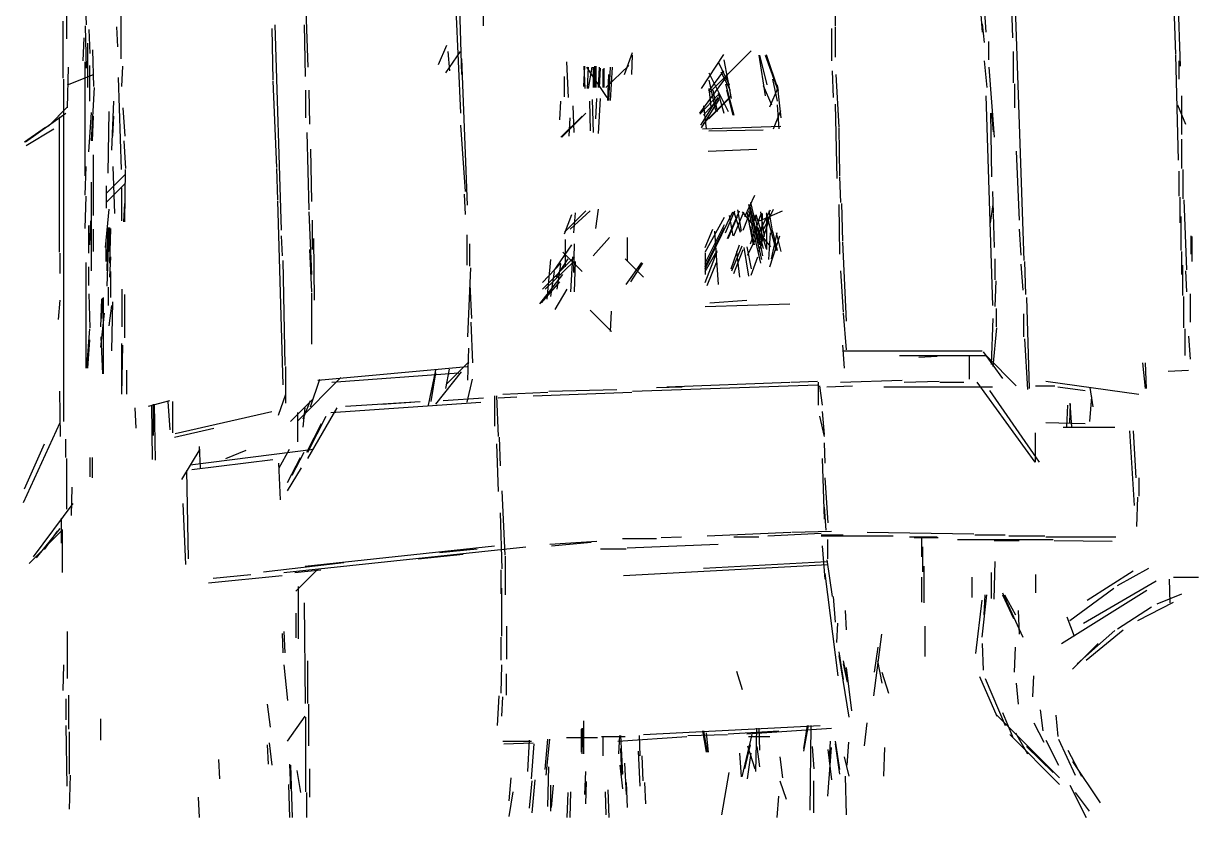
# Model space of a CAD drawing. Header units: metres. Extents: x 0 to 320, y 574 to 1000.
# Drawn here: x 0.2 to 319.5, y 573.8 to 789.4 of the extents above; entities that cross this region are included whole.
import ezdxf

# ---------------------------------------------------------------- set-up
doc = ezdxf.new("R2010")
doc.units = ezdxf.units.M
for name, color, linetype in [('BRIDGE', 6, 'Continuous'), ('CREASE', 3, 'Continuous'), ('CUT', 7, 'Continuous'), ('FOLD', 1, 'Continuous'), ('SLOT', 5, 'Continuous')]:
    doc.layers.add(name, color=color, linetype=linetype)

msp = doc.modelspace()

# ---------------------------------------------------------------- linework, layer by layer
at = {"layer": 'BRIDGE'}
for p, q in [((219.75, 788), (219.75, 779.25)), ((147.75, 779), (148.25, 769.25)), ((200.25, 780.75), (202.25, 772.75)), ((154.75, 768.75), (155, 759.75)), ((205, 767.25), (205.5, 760.75)), ((149.75, 732.5), (150.25, 738)), ((78.75, 728), (78.75, 736)), ((121.5, 723.5), (121.5, 729.5)), ((23.75, 720.5), (24, 726)), ((18, 716), (18.25, 706.75)), ((239.5, 692), (249, 692.25)), ((245, 632), (245, 642)), ((297.5, 636.75), (306, 641.5)), ((261.25, 628.75), (261.5, 634.25)), ((74.25, 629.25), (74.25, 622.5)), ((221.25, 621.25), (221.5, 626.5)), ((232.25, 616.25), (233.5, 610.25)), ((72, 594.5), (76.75, 601.25)), ((234, 585), (234.25, 592.75)), ((12.75, 576), (13, 585.25)), ((152.75, 580), (153, 586.25)), ((159, 581.25), (159.25, 573.75)), ((215, 575), (215, 583.75))]:
    msp.add_line(p, q, dxfattribs=at)
at = {"layer": 'CREASE'}
for p, q in [((313.5, 806.5), (314.5, 777.75)), ((260.75, 802), (261.75, 787)), ((269.5, 800.25), (272, 725)), ((17, 797.5), (17.25, 789)), ((26.75, 779.75), (26.75, 797.5)), ((220.75, 796), (220.75, 788.75)), ((77, 793), (77.5, 777.5)), ((118.75, 793.5), (119.25, 775.5)), ((17, 788.75), (17.25, 777.25)), ((68.5, 789), (70.25, 733.25)), ((18, 787.75), (18.25, 781.25)), ((220.75, 788.5), (220.75, 780.25)), ((17.75, 772), (17.75, 784)), ((19, 782.25), (19.25, 772.25)), ((262.5, 779.5), (262.5, 784.5)), ((119.25, 779.75), (120.75, 740)), ((165.5, 775.5), (165.75, 780.75)), ((184.5, 771.75), (190.5, 781)), ((189, 779), (192, 772.75)), ((190.5, 779.5), (192.5, 769)), ((201.75, 780.75), (205.25, 771)), ((202, 781), (205.25, 771.25)), ((261.25, 779.25), (262, 772)), ((314.25, 774.25), (314.25, 779.25)), ((18.25, 768.25), (18.25, 778)), ((27, 772.25), (27.25, 777.75)), ((153.25, 777.5), (158.75, 769.25)), ((155, 777.5), (155, 772)), ((155.5, 772), (155.5, 777.75)), ((155.75, 777.75), (155.75, 772)), ((157.75, 772), (157.75, 777)), ((158, 772), (158, 777.25)), ((158.5, 772), (164.75, 778)), ((159.25, 768.5), (159.75, 777.5)), ((159.75, 768.5), (160.25, 777.5)), ((186.5, 776), (191.75, 765.5)), ((262.5, 777.5), (264, 758.5)), ((11.25, 681.25), (11.25, 774.25)), ((12.25, 772.75), (19.25, 775.5)), ((159, 768.5), (159.25, 775.5)), ((186.5, 774), (188.25, 765.75)), ((191, 773), (193.25, 764.5)), ((205, 772.75), (206, 763.75)), ((221, 775.5), (221.75, 761.25)), ((77.75, 771.25), (78, 762)), ((185, 762.25), (192.5, 769.75)), ((185, 764.5), (189.75, 769.75)), ((187.5, 771.25), (188.75, 765.5)), ((315, 759.25), (315, 769.75)), ((7, 761.5), (12.25, 766.75)), ((27.25, 766.5), (27.75, 758.75)), ((156.5, 759.5), (157, 769)), ((184.25, 761.75), (189, 769.25)), ((184.5, 761), (189.25, 768.75)), ((185, 767), (185.75, 760.75)), ((18, 754.5), (18.75, 765.25)), ((146.25, 758.5), (152, 764.25)), ((146.5, 758.5), (153, 765)), ((263, 765), (263.25, 747.75)), ((263.25, 765), (263.75, 760)), ((1, 756.25), (8.5, 760.75)), ((221.75, 761), (222, 748)), ((27.5, 757.5), (28, 750)), ((315, 750), (315, 758)), ((78.25, 755.25), (78.5, 741)), ((186.25, 754.75), (199.5, 755.25)), ((27.75, 735.5), (28, 749.75)), ((222, 747.75), (222.25, 740.75)), ((315.25, 749.75), (315.25, 741.75)), ((196.25, 737), (199, 742.75)), ((263.5, 743.75), (263.75, 738)), ((22.5, 728.5), (23.5, 739)), ((27.5, 735.5), (27.75, 740.5)), ((147.25, 732.75), (153, 738.5)), ((148.75, 733.5), (154.25, 738.5)), ((155.75, 733.75), (156.5, 739)), ((185.5, 722.75), (193, 738.25)), ((191, 732.5), (193.5, 738.5)), ((191.5, 731), (194.75, 738.5)), ((195.5, 738.25), (203.25, 728.75)), ((196.75, 738.25), (198.5, 729.25)), ((197.5, 740), (200.25, 729.25)), ((197.75, 729.5), (200.75, 738)), ((199.25, 737.5), (202, 728.25)), ((200.25, 735.75), (206.5, 738.5)), ((200.75, 729), (201, 737.75)), ((202, 737.75), (204.75, 727.75)), ((202.25, 728), (202.25, 738)), ((222.5, 740.5), (222.75, 730.25)), ((263, 735.25), (263.75, 740.25)), ((263.75, 737.75), (264, 728.5)), ((185.5, 727.25), (190.75, 736.75)), ((185.5, 724.25), (190.75, 734.75)), ((199, 737.25), (201, 726.25)), ((200, 727.5), (202.75, 735.75)), ((23, 722.25), (23.25, 734)), ((23.75, 724.25), (24, 733.75)), ((70.25, 731.75), (70.5, 726.25)), ((155, 726.25), (159.5, 731.25)), ((164.25, 731.25), (164.25, 725)), ((185.5, 723.25), (190.75, 734)), ((203, 723.25), (205.75, 731.75)), ((203.5, 725.5), (205, 732.5)), ((79, 731), (79.25, 714.25)), ((144.25, 722), (149.25, 729.25)), ((149.75, 721.75), (150, 729.5)), ((196, 728.5), (197.25, 720.75)), ((222.75, 730), (223.75, 708.5)), ((70.75, 725), (71.25, 696.5)), ((141.25, 717.25), (150, 726)), ((142, 717.25), (149.75, 724.75)), ((142.5, 714.5), (143.5, 725.25)), ((149, 716.5), (149.5, 726)), ((150, 716.5), (150.25, 724.75)), ((185.5, 722), (188.75, 727.75)), ((185.5, 719), (188.75, 727.5)), ((272.25, 724.75), (272.5, 715.75)), ((18, 718.25), (18, 723.25)), ((121, 704.25), (121.75, 723)), ((145.25, 717.25), (146.25, 724)), ((164, 718.5), (168.25, 724.5)), ((165.25, 719.25), (168.5, 724.25)), ((186, 718.25), (188.5, 724.5)), ((316, 722.25), (316.25, 716.5)), ((121.5, 718.5), (122, 709.25)), ((140.5, 713.25), (146.75, 721.25)), ((141, 713.5), (146, 719.25)), ((264.25, 712.5), (264.5, 719.5)), ((23.25, 717.75), (23.25, 712.75)), ((27, 717.25), (27, 707)), ((27.75, 704), (27.75, 715.75)), ((317.25, 716), (317.25, 708.25)), ((185.5, 712.5), (208.5, 713.25)), ((264.5, 712), (264.5, 707)), ((272.75, 715), (273.5, 690.25)), ((21.25, 701.5), (22.25, 710.75)), ((154.25, 711.5), (160, 705.75)), ((159.75, 705.75), (160, 711.25)), ((223, 710.75), (223.75, 700.75)), ((121.75, 708.25), (122.25, 697.25)), ((263.75, 696.25), (264.75, 706.75)), ((17.75, 695.75), (18.25, 703.5)), ((21.25, 704.25), (21.75, 694.25)), ((316.75, 704.5), (317.25, 698.25)), ((121, 692.5), (121.25, 701.25)), ((222.75, 702), (223.25, 695.75)), ((238.25, 699.25), (261.75, 699.25)), ((261, 700.25), (266.25, 693)), ((71.5, 686.25), (71.5, 696.25)), ((115.25, 691.5), (121.25, 697.5)), ((262, 699), (270, 691)), ((304.25, 697.25), (305, 690.25)), ((305, 697.25), (305.25, 690.25)), ((28.25, 695.25), (28.25, 688.75)), ((74.75, 681.5), (86.5, 693.25)), ((84, 692), (118.5, 694.5)), ((110.25, 685.75), (112.25, 695.25)), ((111, 686.75), (112.25, 694.5)), ((112.25, 686), (119.25, 694.75)), ((311.25, 695), (316.75, 695.25)), ((78.25, 685.25), (80.75, 692.75)), ((165.75, 689.5), (216, 691.25)), ((216.5, 691), (217.25, 685.75)), ((218.5, 690.75), (225.5, 691)), ((234, 690.75), (263.5, 690.75)), ((259.25, 692), (275, 670.25)), ((262.75, 689.75), (276.25, 670.25)), ((275.25, 691), (280.5, 691)), ((281.25, 690.75), (288.75, 689.75)), ((290, 690.5), (290.75, 685.25)), ((39.5, 686.75), (40, 679)), ((40.75, 686.75), (40.75, 678.25)), ((69.5, 683), (71.5, 688.75)), ((72.75, 681.25), (78.75, 687.25)), ((76.25, 682), (78.25, 687)), ((83.75, 683.75), (124.5, 686.5)), ((128.25, 688.25), (128.25, 680)), ((128.75, 688.25), (129.25, 677.25)), ((129.25, 687.75), (134.25, 688)), ((138.75, 688.25), (165.5, 689.25)), ((290, 681.25), (290.5, 688)), ((35.5, 686), (35.5, 677.5)), ((76.25, 679.75), (76.75, 685)), ((77.5, 671.25), (85.5, 685)), ((217.25, 684), (217.75, 677.75)), ((283.75, 679.75), (284, 685.75)), ((284.5, 681), (284.75, 686)), ((0.25, 659.25), (10.25, 681)), ((77.5, 673), (82.5, 682.75)), ((216.5, 682.75), (217.75, 677.25)), ((278, 681), (288.75, 680.75)), ((129.5, 677), (129.75, 669.25)), ((275.25, 670.25), (275.25, 678.25)), ((282.75, 679.75), (296.75, 679.75)), ((301.75, 678.75), (302.5, 666)), ((43.25, 665.5), (48.25, 673.75)), ((217.75, 675.5), (218, 670)), ((19, 666), (19, 671.5)), ((46, 668.25), (68, 671)), ((44.5, 668), (45, 644)), ((72, 662.5), (75.75, 668.75)), ((218, 666), (218.75, 653.75)), ((303.25, 666), (303.25, 661)), ((13.25, 655.75), (13.5, 663.5)), ((130.25, 662.5), (131, 645)), ((3, 644.5), (13.75, 659)), ((302.75, 652.75), (303, 660.75)), ((3.75, 644.25), (10.25, 652.25)), ((143.75, 647.5), (154.5, 648.5)), ((163, 649.5), (172.25, 649.5)), ((193.25, 650), (200, 650)), ((202.5, 650.25), (217, 651)), ((217, 650.5), (223, 650.5)), ((217, 650.25), (236.5, 650.25)), ((218.75, 644), (218.75, 649.25)), ((241, 650), (248.5, 650)), ((242.25, 649.75), (248.75, 649.75)), ((254, 649.25), (280, 649.25)), ((264, 649), (270.75, 649)), ((280.25, 649), (296, 648.75)), ((71, 640.25), (136.75, 647.25)), ((107.5, 644), (119.75, 645.25)), ((157, 646.75), (164, 646.75)), ((164.25, 647), (189, 648)), ((131.25, 634.25), (131.25, 644.75)), ((163.25, 639.5), (218.75, 642.5)), ((218.5, 643.75), (220, 633.75)), ((264, 633), (264.25, 643.25)), ((50.5, 637.5), (70.5, 639.5)), ((74.25, 635.25), (80, 641)), ((220.25, 633.75), (220.75, 626.75)), ((260.75, 622.75), (262, 634.25)), ((266.25, 634.75), (271.75, 622.75)), ((266.25, 634.25), (269.25, 627.75)), ((266.75, 634.25), (269.75, 628.75)), ((303, 627.25), (312.75, 632.25)), ((270.5, 630), (270.75, 623.5)), ((131.5, 625.75), (131.5, 616.75)), ((245.25, 617.5), (245.25, 625.75)), ((286.5, 615.5), (296.75, 624.5)), ((289, 616.5), (299, 624.75)), ((260.75, 621), (261, 613.75)), ((77.5, 604.75), (77.5, 616.25)), ((221.75, 618.75), (223, 611.25)), ((223, 616.25), (224, 611)), ((71, 615.25), (72, 605.5)), ((194, 613.5), (195.5, 608.5)), ((223, 615.5), (224, 610.5)), ((223.75, 614.5), (225.25, 602.75)), ((131.5, 607), (131.5, 612.75)), ((260, 612), (264.75, 601.25)), ((261.5, 611.5), (267, 598.75)), ((12.5, 607), (12.5, 597.75)), ((66.5, 604.5), (67.25, 598.25)), ((77.75, 593.25), (77.75, 604.5)), ((130.25, 601.25), (130.5, 606.5)), ((21.25, 594.75), (21.25, 600.5)), ((152.5, 591), (152.5, 600)), ((185, 597.25), (186, 591.5)), ((191.75, 596.5), (205.5, 597.25)), ((196.75, 596.5), (219.75, 598)), ((200, 598), (200.25, 592)), ((212.25, 592.5), (213.25, 598.75)), ((67, 594), (67.75, 588)), ((130.5, 594.5), (138.25, 594.5)), ((130.75, 593.75), (138.75, 594)), ((137.25, 586.25), (137.75, 594.75)), ((142, 586.75), (142.75, 595)), ((142.25, 585.25), (143.25, 595)), ((147.75, 595.5), (156.25, 595.5)), ((157.25, 595.75), (163.75, 595.75)), ((161.75, 594.5), (180.5, 595.75)), ((162.5, 596), (163, 585.5)), ((167.5, 596), (167.75, 590.5)), ((180.75, 596), (191.5, 596.25)), ((185.75, 596.75), (186.25, 591.5)), ((195.5, 584.75), (198.25, 596.25)), ((220.75, 594.5), (222, 586.75)), ((268.25, 596.25), (281.75, 582.75)), ((278, 594.75), (281.5, 588)), ((281.5, 595), (286, 585.25)), ((138.25, 584.25), (139, 593.75)), ((167.25, 591.75), (167.75, 582.25)), ((197, 584.25), (198, 591.25)), ((199.5, 593), (200.25, 587.5)), ((218.75, 592.25), (219.75, 584)), ((220.75, 593.75), (222, 585.5)), ((284, 592), (287.75, 585)), ((53.25, 589.5), (53.5, 584.25)), ((142.75, 576.75), (143, 587.5)), ((163.5, 588.5), (164, 580)), ((168.25, 590.5), (168.5, 583.75)), ((223.25, 590.25), (224.5, 585)), ((285.25, 589), (292.75, 577.75)), ((78, 587), (78, 579.25)), ((132.25, 578.25), (132.75, 584.5)), ((190, 574.5), (192, 586)), ((137.75, 576.25), (138.5, 583.75)), ((138.5, 575), (139.25, 584)), ((153, 577.5), (153.25, 583.5)), ((284.5, 582.5), (289, 573.75))]:
    msp.add_line(p, q, dxfattribs=at)
at = {"layer": 'CUT'}
for p, q in [((12, 785.25), (12, 811)), ((312.25, 807.75), (313.25, 781)), ((268.25, 806.75), (269, 785.5)), ((117.75, 793.25), (119, 765)), ((67.75, 788), (68, 774)), ((17, 748), (17, 779)), ((186.75, 770.75), (198, 782)), ((26, 774.75), (26.75, 749.75)), ((184, 765), (191.5, 775.25)), ((18.75, 757.5), (19.5, 772)), ((154, 768.25), (154.25, 760.25)), ((23.25, 748.75), (23.5, 765.5)), ((184.75, 760.75), (206, 761.5)), ((186.5, 760.25), (201.25, 760.5)), ((77.25, 759.75), (77.75, 738.75)), ((19.25, 737.25), (19.25, 753.75)), ((24.5, 750.5), (25, 737.75)), ((18.75, 722.25), (18.75, 746.25)), ((27, 735.75), (27, 744.75)), ((197, 726.5), (203.25, 738.75)), ((197.25, 740.25), (200.75, 725.25)), ((197.25, 738.5), (200.5, 724.25)), ((221.75, 740.25), (222, 726.75)), ((23, 718), (23.5, 734)), ((315.5, 706.75), (315.5, 715.25)), ((21.25, 707), (21.5, 714.5)), ((22, 694.25), (22, 715)), ((24.25, 700.5), (24.5, 713.75)), ((27, 689.25), (27, 702.5)), ((272.25, 703.75), (273, 690)), ((27, 688.75), (27.25, 702)), ((222.25, 692), (239, 692.5)), ((87.75, 685.5), (108, 686.75)), ((114.25, 687), (125.25, 687.75)), ((35, 685.75), (35.25, 671)), ((35.75, 686), (36, 670.75)), ((74.75, 675.75), (74.75, 683.75)), ((77.25, 673), (81.25, 680.75)), ((72, 664.75), (75.5, 671.5)), ((69.5, 670), (70, 660)), ((1.75, 642.75), (10.75, 651.75)), ((209, 651.25), (219.75, 651.5)), ((113.25, 645.75), (123.5, 646.75)), ((75, 622.25), (75, 636.5)), ((282.25, 621), (305.5, 635.5)), ((284.5, 627.25), (296.5, 636)), ((288.25, 626.5), (308, 638)), ((259, 618.25), (260.75, 632.75)), ((76.5, 632), (76.75, 604.75)), ((297.5, 625), (306.75, 631)), ((12.25, 611.5), (12.25, 624.25)), ((231.25, 606.75), (233.5, 623.5)), ((77, 580.75), (77, 601)), ((264.5, 601.75), (281.75, 584.5)), ((199.25, 586.25), (199.5, 598)), ((214, 575.75), (214.25, 598.75)), ((218.75, 579.5), (219.75, 592.75)), ((72.75, 588), (73.25, 573.75)), ((223.5, 585), (223.75, 574.5)), ((72.25, 582.75), (72.5, 573.75))]:
    msp.add_line(p, q, dxfattribs=at)
at = {"layer": 'FOLD'}
for p, q in [((260, 797), (260.75, 787)), ((11, 774.5), (11, 790)), ((76.5, 789), (76.75, 775)), ((260.75, 789.25), (261.25, 784.25)), ((25.5, 788.5), (25.75, 783)), ((269.25, 773.25), (269.25, 781.75)), ((313.25, 780.75), (314, 752.25)), ((220, 776.5), (220.25, 769.25)), ((68, 773.75), (69, 750.25)), ((269.5, 773), (269.5, 766.5)), ((77, 763.75), (77, 771.25)), ((261.75, 769.75), (263.5, 712.75)), ((24.25, 755), (24.75, 768.25)), ((220.75, 767.5), (221.25, 747.25)), ((0.75, 757.25), (11.75, 765)), ((10, 727.25), (10, 764)), ((0.5, 757.25), (6.25, 761.25)), ((119, 761.75), (120.25, 743.75)), ((270, 754.75), (270.75, 736)), ((17, 742.75), (17.25, 750.5)), ((69, 750), (69.25, 741.5)), ((314.25, 742.5), (314.25, 749.25)), ((17, 733.75), (17.25, 742.5)), ((69.25, 741.25), (70.75, 691.25)), ((314.5, 735.25), (314.5, 742.25)), ((315.5, 741.5), (316.25, 722.5)), ((77.75, 738.25), (78.5, 721.25)), ((314.75, 727.75), (314.75, 737)), ((120.75, 723.75), (120.75, 732)), ((188, 733), (189, 718.5)), ((270.75, 733.5), (271.25, 726.5)), ((78, 728), (78.5, 716.5)), ((10.25, 721.5), (10.25, 727)), ((185.5, 727), (185.5, 721.25)), ((315, 721.25), (315, 727.5)), ((17.25, 695.75), (17.25, 724.5)), ((222.25, 722.25), (223, 711)), ((271.25, 724), (271.75, 717)), ((315.25, 715.5), (315.25, 723.75)), ((78.5, 716.25), (78.5, 702.25)), ((9.75, 709), (10.25, 714.25)), ((263.25, 696.75), (263.75, 709.25)), ((272, 704.25), (272, 710.5)), ((315.75, 706.5), (315.75, 699.25)), ((223, 700.5), (260.75, 700.5)), ((80.25, 692.5), (120.75, 696.25)), ((143, 689.5), (161.5, 690)), ((172.25, 690.5), (179.25, 690.75)), ((175, 690.75), (208.5, 692)), ((208.75, 692), (216, 692.25)), ((216.25, 685.75), (216.25, 692)), ((278, 692.25), (303.25, 688.75)), ((10, 689.5), (10.25, 677.25)), ((34.25, 685.5), (40, 687)), ((97.5, 686), (105.5, 686.5)), ((130.5, 688.75), (142.75, 689.25)), ((41.5, 678), (67.75, 684)), ((41.25, 677), (52, 679.5)), ((300.75, 678.75), (302, 658.5)), ((0.5, 663), (6, 675.25)), ((45.5, 669.5), (79, 673.75)), ((128.75, 675.25), (129.25, 662.25)), ((12, 657.5), (12, 671.25)), ((18.25, 671.5), (18.25, 666.25)), ((55.25, 671.25), (60.75, 673.5)), ((217.25, 671.25), (217.75, 654.75)), ((43.5, 659), (44.25, 642.5)), ((217.75, 658), (218.25, 651.75)), ((129.75, 656.5), (130.25, 641.25)), ((143.25, 648), (156, 648.75)), ((173.5, 649.75), (179, 650)), ((186, 650.25), (208.75, 651.25)), ((229.5, 651.25), (258.5, 650.75)), ((244.25, 649.5), (244.25, 644.5)), ((258.75, 650.5), (267, 650.5)), ((268, 650.25), (277.75, 650.25)), ((278, 650), (297, 650)), ((76.75, 642), (128.25, 647.5)), ((217.25, 647.5), (218, 638.5)), ((65.5, 640.5), (87.25, 643)), ((185, 641.5), (218.5, 643.25)), ((51.75, 638.75), (62, 639.75)), ((130, 634.5), (130, 641)), ((218, 640), (221.5, 612.25)), ((244.25, 639), (244.25, 632.25)), ((263.25, 633.25), (263.25, 640.25)), ((275.25, 639.75), (275.25, 634.75)), ((289.25, 632.75), (301.75, 640.75)), ((130.25, 623), (130.25, 636)), ((70.5, 623.75), (70.75, 618.5)), ((130, 616.5), (130, 622.75)), ((269.5, 613.25), (269.75, 620)), ((285.25, 614), (292.25, 621)), ((221.75, 617.75), (224.5, 601)), ((11, 608.25), (11.25, 615.25)), ((130, 607.5), (130.25, 615.25)), ((270, 610.25), (270.5, 604.5)), ((129, 598.75), (129.5, 606.75)), ((11.75, 606), (11.75, 600.25)), ((11.75, 598.75), (12, 582.25)), ((168.75, 596.25), (216.75, 598.75)), ((66.5, 593.5), (66.75, 588.25)), ((205, 573.75), (205.5, 579.5))]:
    msp.add_line(p, q, dxfattribs=at)
at = {"layer": 'SLOT'}
for p, q in [((125.25, 788.75), (125.25, 795)), ((16.5, 779.25), (16.75, 785.5)), ((113, 778.25), (115.25, 783.5)), ((115, 776), (119, 781.75)), ((115.5, 781.75), (116, 776.5)), ((163.5, 775.5), (165.75, 781.5)), ((200, 780.75), (201.75, 769.75)), ((12.25, 766.5), (12.5, 777.5)), ((152.5, 777.75), (152.75, 771.75)), ((152.5, 772.25), (152.75, 777.75)), ((153.5, 771.75), (153.75, 777.5)), ((153.75, 771.75), (154.75, 777.5)), ((156.5, 772), (156.75, 777.5)), ((156.75, 772), (157, 777.25)), ((186.5, 771), (190.5, 776.5)), ((189.75, 776.25), (192.25, 771.25)), ((147.25, 769.5), (147.25, 775)), ((203.75, 774.25), (205, 768.25)), ((184, 764.75), (189, 770)), ((186.5, 771.75), (187, 766.75)), ((189, 770.5), (190.5, 765)), ((191.25, 771.25), (193, 764.5)), ((201.25, 772.5), (203.5, 767.25)), ((203, 766.75), (205.25, 772)), ((146, 763.25), (146.25, 768.25)), ((149.5, 767), (149.75, 759.75)), ((155.75, 763.5), (156, 769)), ((186.5, 763.5), (191.75, 768.75)), ((313.75, 767.25), (316, 762)), ((19, 757.5), (19.25, 764.25)), ((24.5, 758.75), (24.75, 764.25)), ((148.5, 758.75), (148.75, 763.75)), ((204, 760.75), (206, 765.75)), ((22.75, 743.25), (28, 748.5)), ((22.75, 740.75), (28, 746)), ((22.75, 745.25), (22.75, 739.25)), ((120, 743), (120.25, 737.5)), ((197.75, 740.75), (199, 735.75)), ((147.25, 732.25), (149.25, 737.5)), ((193.25, 731.75), (196, 738.25)), ((193.25, 738.25), (195, 732.75)), ((194.25, 738.75), (195.25, 733)), ((195.75, 733.25), (198, 738.75)), ((200.5, 738.25), (201.5, 731.5)), ((201.5, 733.75), (204, 739)), ((202.75, 738.5), (203.75, 732.5)), ((18, 727), (18, 734.5)), ((18.25, 729.25), (18.5, 735.75)), ((191.75, 731), (194.25, 737)), ((192, 737.25), (193, 731.75)), ((19.25, 727.5), (19.25, 733.5)), ((23.75, 727.5), (23.75, 734)), ((185.5, 728.5), (187.5, 733.5)), ((197.75, 734.25), (198.75, 729.25)), ((199.75, 734), (201.25, 728.25)), ((202.75, 725.25), (203.25, 732.5)), ((203.75, 733), (205, 727.75)), ((204.75, 732.5), (206, 727.5)), ((317.5, 726.75), (317.5, 731.75)), ((317.75, 724.75), (317.75, 731.5)), ((22.75, 724.75), (22.75, 730)), ((147.5, 723.25), (147.5, 730.75)), ((192.5, 722.75), (194.75, 729.25)), ((192.75, 722.25), (195.5, 729)), ((193.25, 721.5), (195.75, 728)), ((196.75, 728.75), (198, 722.75)), ((145, 720.5), (148.25, 725.5)), ((146.75, 727.25), (152, 722)), ((163.75, 725.5), (168.75, 720.5)), ((194, 727.5), (194.75, 720.5)), ((198, 721), (199.75, 726)), ((264.25, 719.75), (264.25, 725.5)), ((24, 715), (24, 722)), ((141.25, 719), (146.25, 724.25)), ((143.5, 715.25), (144.5, 722)), ((144.75, 711.75), (148, 717.25)), ((21.5, 709.25), (21.75, 714.75)), ((23.5, 707.25), (24.25, 712.75)), ((186.75, 713.5), (196.75, 714.25)), ((17.5, 695.75), (18.25, 706.5)), ((243.5, 698.75), (248.5, 699)), ((257.25, 692.75), (257.25, 699)), ((115, 690.25), (116, 695.5)), ((120.75, 686.5), (122.25, 692.75)), ((249.25, 692), (255.75, 692)), ((30.5, 685), (30.75, 679.5)), ((284.5, 686.25), (285, 679.75)), ((11.75, 671.5), (11.75, 676.5)), ((48, 674.5), (48.25, 668.75)), ((69.75, 668.75), (72.5, 673.75)), ((73.25, 666.75), (76.5, 673)), ((10.5, 655), (10.5, 648.25)), ((6, 646.5), (9.5, 651.5)), ((10.75, 652), (10.75, 640.25)), ((244.5, 647.25), (244.5, 640.5)), ((74, 640.25), (81, 641)), ((258, 633.5), (258, 639)), ((311.5, 638.5), (311.75, 632)), ((312.75, 639), (319.5, 639)), ((308.25, 631.75), (315, 634.5)), ((223.5, 630), (223.75, 624.75)), ((283.75, 628.25), (285.75, 623)), ((71, 624.25), (71.25, 618.5)), ((231.5, 613.25), (232.5, 620)), ((233.5, 613.25), (235.25, 607.5)), ((274.5, 606.5), (274.75, 612.25)), ((266.25, 602.25), (269, 595.75)), ((276.5, 603), (277.25, 597.25)), ((280.75, 601.5), (281.25, 595.75)), ((12.75, 585.5), (12.75, 597)), ((151.75, 597.75), (151.75, 591.5)), ((152, 591), (152.25, 598)), ((152, 592), (152, 598)), ((184.75, 597.25), (185.75, 591.5)), ((212.25, 591.75), (213.5, 598.75)), ((228.75, 593.25), (229.5, 599.5)), ((274.75, 599.5), (277.5, 594.25)), ((157.75, 590.5), (157.75, 595.75)), ((162, 591), (162.25, 596)), ((197.25, 595.75), (203, 595.75)), ((219.25, 589.5), (219.5, 594.5)), ((224, 588), (224.5, 594.25)), ((269.75, 596.75), (273, 591)), ((162.5, 592.5), (162.75, 585.25)), ((194.75, 591.25), (195.25, 584.75)), ((196.25, 587), (197.75, 593.5)), ((197, 593.25), (199, 587)), ((214.5, 593), (215, 587)), ((272.75, 593), (280, 586)), ((72.5, 588.25), (72.75, 581.5)), ((162.25, 588), (163, 581.5)), ((205.75, 590.25), (206.5, 584.5)), ((74.5, 586.5), (75.5, 580.5)), ((143.5, 575.5), (143.5, 582.5)), ((143.75, 576.5), (144.25, 582.5)), ((164, 583.25), (164.25, 576.5)), ((169, 583.25), (169.25, 577.5)), ((205.75, 583.75), (207.5, 578.75)), ((47.75, 579.25), (48, 573.75)), ((77.25, 573.75), (77.25, 580.5)), ((132.25, 574), (133.25, 580.75)), ((148, 573.75), (148.25, 580.5)), ((148.75, 573.75), (149, 580.75)), ((158.25, 580.75), (158.5, 574.5)), ((286, 580.5), (289.75, 575.5))]:
    msp.add_line(p, q, dxfattribs=at)

doc.saveas('drawing.dxf')
